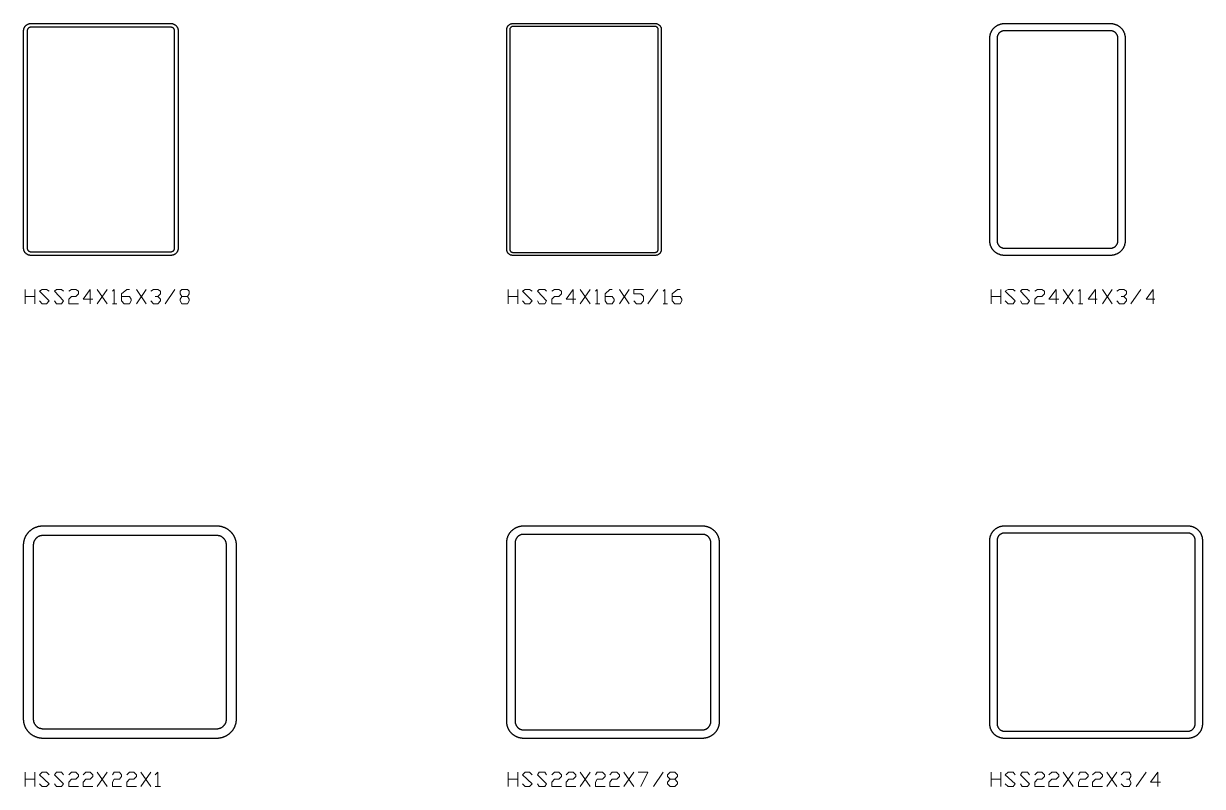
# Model space of a CAD drawing. Header units: inches. Extents: x 0 to 975, y -1305 to 34.
# Drawn here: x 100 to 222, y -105 to -26 of the extents above; entities that cross this region are included whole.
import ezdxf

# ---------------------------------------------------------------- set-up
doc = ezdxf.new("R2010")
doc.units = ezdxf.units.IN
doc.header["$MEASUREMENT"] = 0
doc.layers.add('AISC_STEEL', color=7, linetype='Continuous')

msp = doc.modelspace()

# ---------------------------------------------------------------- linework, layer by layer
at = {"color": 3, "lineweight": 0}
for p, q in [((100.16, -55), (100.16, -53.52)), ((101.18, -53.52), (101.18, -55)), ((107.63, -53.52), (108.65, -55)), ((107.63, -55), (108.65, -53.52)), ((111.69, -53.52), (112.7, -55)), ((111.69, -55), (112.7, -53.52)), ((114.64, -55), (115.66, -53.52)), ((150.14, -55), (150.14, -53.52)), ((151.16, -53.52), (151.16, -55)), ((157.61, -53.52), (158.63, -55)), ((157.61, -55), (158.63, -53.52)), ((161.67, -53.52), (162.69, -55)), ((161.67, -55), (162.69, -53.52)), ((164.62, -55), (165.64, -53.52)), ((200.13, -55), (200.13, -53.52)), ((201.14, -53.52), (201.14, -55)), ((207.6, -53.52), (208.61, -55)), ((207.6, -55), (208.61, -53.52)), ((211.65, -53.52), (212.67, -55)), ((211.65, -55), (212.67, -53.52)), ((214.6, -55), (215.62, -53.52)), ((100.16, -54.26), (101.18, -54.26)), ((150.14, -54.26), (151.16, -54.26)), ((200.13, -54.26), (201.14, -54.26)), ((109.2, -55), (109.66, -55)), ((159.18, -55), (159.64, -55)), ((166.19, -55), (166.65, -55)), ((209.16, -55), (209.62, -55)), ((100.16, -104.98), (100.16, -103.5)), ((101.18, -103.5), (101.18, -104.98)), ((107.63, -103.5), (108.65, -104.98)), ((107.63, -104.98), (108.65, -103.5)), ((112.15, -103.5), (113.17, -104.98)), ((112.15, -104.98), (113.17, -103.5)), ((150.14, -104.98), (150.14, -103.5)), ((151.16, -103.5), (151.16, -104.98)), ((157.61, -103.5), (158.63, -104.98)), ((157.61, -104.98), (158.63, -103.5)), ((162.13, -103.5), (163.15, -104.98)), ((162.13, -104.98), (163.15, -103.5)), ((165.18, -104.98), (166.19, -103.5)), ((200.13, -104.98), (200.13, -103.5)), ((201.14, -103.5), (201.14, -104.98)), ((207.6, -103.5), (208.61, -104.98)), ((207.6, -104.98), (208.61, -103.5)), ((212.11, -103.5), (213.13, -104.98)), ((212.11, -104.98), (213.13, -103.5)), ((215.16, -104.98), (216.17, -103.5)), ((100.16, -104.24), (101.18, -104.24)), ((150.14, -104.24), (151.16, -104.24)), ((200.13, -104.24), (201.14, -104.24)), ((113.63, -104.98), (114.18, -104.98))]:
    msp.add_line(p, q, dxfattribs=at)
for points in [[(101.64, -54.72), (101.92, -55), (102.38, -55), (102.65, -54.72), (101.64, -53.71), (101.92, -53.52), (102.38, -53.52), (102.65, -53.71)], [(103.21, -54.72), (103.39, -55), (103.94, -55), (104.13, -54.72), (103.21, -53.71), (103.39, -53.52), (103.94, -53.52), (104.13, -53.71)], [(104.68, -53.71), (104.96, -53.52), (105.42, -53.52), (105.7, -53.71), (105.7, -53.98), (105.42, -54.26), (104.96, -54.26), (104.68, -54.54), (104.68, -55), (105.7, -55)], [(107.17, -54.54), (106.16, -54.54), (106.9, -53.52), (106.9, -55)], [(109.2, -53.71), (109.39, -53.52), (109.39, -55)], [(110.12, -54.26), (110.95, -54.26), (111.14, -54.54), (111.14, -54.72), (110.95, -55), (110.4, -55), (110.12, -54.72), (110.12, -53.98), (110.68, -53.52), (110.95, -53.52)], [(113.17, -53.71), (113.44, -53.52), (113.9, -53.52), (114.18, -53.71), (114.18, -53.98), (113.9, -54.26), (113.63, -54.26)], [(116.95, -54.26), (117.13, -54.54), (117.13, -54.72), (116.95, -55), (116.39, -55), (116.21, -54.72), (116.21, -54.54), (116.39, -54.26), (116.95, -54.26), (117.13, -53.98), (117.13, -53.71), (116.95, -53.52), (116.39, -53.52), (116.21, -53.71), (116.21, -53.98), (116.39, -54.26)], [(151.62, -54.72), (151.9, -55), (152.36, -55), (152.63, -54.72), (151.62, -53.71), (151.9, -53.52), (152.36, -53.52), (152.63, -53.71)], [(153.19, -54.72), (153.37, -55), (153.93, -55), (154.11, -54.72), (153.19, -53.71), (153.37, -53.52), (153.93, -53.52), (154.11, -53.71)], [(154.66, -53.71), (154.94, -53.52), (155.4, -53.52), (155.68, -53.71), (155.68, -53.98), (155.4, -54.26), (154.94, -54.26), (154.66, -54.54), (154.66, -55), (155.68, -55)], [(157.15, -54.54), (156.14, -54.54), (156.88, -53.52), (156.88, -55)], [(159.18, -53.71), (159.37, -53.52), (159.37, -55)], [(160.2, -54.26), (160.93, -54.26), (161.12, -54.54), (161.12, -54.72), (160.93, -55), (160.38, -55), (160.2, -54.72), (160.2, -53.98), (160.66, -53.52), (160.93, -53.52)], [(163.15, -54.72), (163.42, -55), (163.89, -55), (164.16, -54.72), (164.16, -54.26), (163.89, -53.98), (163.15, -53.98), (163.15, -53.52), (164.16, -53.52)], [(166.19, -53.71), (166.38, -53.52), (166.38, -55)], [(167.11, -54.26), (167.94, -54.26), (168.13, -54.54), (168.13, -54.72), (167.94, -55), (167.39, -55), (167.11, -54.72), (167.11, -53.98), (167.67, -53.52), (167.94, -53.52)], [(201.6, -54.72), (201.88, -55), (202.43, -55), (202.62, -54.72), (201.6, -53.71), (201.88, -53.52), (202.43, -53.52), (202.62, -53.71)], [(203.17, -54.72), (203.35, -55), (203.91, -55), (204.09, -54.72), (203.17, -53.71), (203.35, -53.52), (203.91, -53.52), (204.09, -53.71)], [(204.64, -53.71), (204.92, -53.52), (205.38, -53.52), (205.66, -53.71), (205.66, -53.98), (205.38, -54.26), (204.92, -54.26), (204.64, -54.54), (204.64, -55), (205.66, -55)], [(207.13, -54.54), (206.12, -54.54), (206.86, -53.52), (206.86, -55)], [(209.16, -53.71), (209.35, -53.52), (209.35, -55)], [(211.1, -54.54), (210.18, -54.54), (210.92, -53.52), (210.92, -55)], [(213.13, -53.71), (213.41, -53.52), (213.87, -53.52), (214.14, -53.71), (214.14, -53.98), (213.87, -54.26), (213.59, -54.26)], [(217.09, -54.54), (216.17, -54.54), (216.91, -53.52), (216.91, -55)], [(113.9, -54.26), (114.18, -54.54), (114.18, -54.72), (113.9, -55), (113.44, -55), (113.17, -54.72)], [(213.87, -54.26), (214.14, -54.54), (214.14, -54.72), (213.87, -55), (213.41, -55), (213.13, -54.72)], [(101.64, -104.7), (101.92, -104.98), (102.38, -104.98), (102.65, -104.7), (101.64, -103.78), (101.92, -103.5), (102.38, -103.5), (102.65, -103.78)], [(103.21, -104.7), (103.39, -104.98), (103.94, -104.98), (104.13, -104.7), (103.21, -103.78), (103.39, -103.5), (103.94, -103.5), (104.13, -103.78)], [(104.68, -103.78), (104.96, -103.5), (105.42, -103.5), (105.7, -103.78), (105.7, -103.96), (105.42, -104.24), (104.96, -104.24), (104.68, -104.52), (104.68, -104.98), (105.7, -104.98)], [(106.16, -103.78), (106.43, -103.5), (106.9, -103.5), (107.17, -103.78), (107.17, -103.96), (106.9, -104.24), (106.43, -104.24), (106.16, -104.52), (106.16, -104.98), (107.17, -104.98)], [(109.2, -103.78), (109.39, -103.5), (109.94, -103.5), (110.12, -103.78), (110.12, -103.96), (109.94, -104.24), (109.39, -104.24), (109.2, -104.52), (109.2, -104.98), (110.12, -104.98)], [(110.68, -103.78), (110.95, -103.5), (111.41, -103.5), (111.69, -103.78), (111.69, -103.96), (111.41, -104.24), (110.95, -104.24), (110.68, -104.52), (110.68, -104.98), (111.69, -104.98)], [(113.63, -103.78), (113.9, -103.5), (113.9, -104.98)], [(151.62, -104.7), (151.9, -104.98), (152.36, -104.98), (152.63, -104.7), (151.62, -103.78), (151.9, -103.5), (152.36, -103.5), (152.63, -103.78)], [(153.19, -104.7), (153.37, -104.98), (153.93, -104.98), (154.11, -104.7), (153.19, -103.78), (153.37, -103.5), (153.93, -103.5), (154.11, -103.78)], [(154.66, -103.78), (154.94, -103.5), (155.4, -103.5), (155.68, -103.78), (155.68, -103.96), (155.4, -104.24), (154.94, -104.24), (154.66, -104.52), (154.66, -104.98), (155.68, -104.98)], [(156.14, -103.78), (156.42, -103.5), (156.88, -103.5), (157.15, -103.78), (157.15, -103.96), (156.88, -104.24), (156.42, -104.24), (156.14, -104.52), (156.14, -104.98), (157.15, -104.98)], [(159.18, -103.78), (159.37, -103.5), (159.92, -103.5), (160.2, -103.78), (160.2, -103.96), (159.92, -104.24), (159.37, -104.24), (159.18, -104.52), (159.18, -104.98), (160.2, -104.98)], [(160.66, -103.78), (160.93, -103.5), (161.4, -103.5), (161.67, -103.78), (161.67, -103.96), (161.4, -104.24), (160.93, -104.24), (160.66, -104.52), (160.66, -104.98), (161.67, -104.98)], [(163.61, -103.5), (164.62, -103.5), (163.89, -104.98)], [(167.39, -104.24), (167.67, -104.52), (167.67, -104.7), (167.39, -104.98), (166.93, -104.98), (166.65, -104.7), (166.65, -104.52), (166.93, -104.24), (167.39, -104.24), (167.67, -103.96), (167.67, -103.78), (167.39, -103.5), (166.93, -103.5), (166.65, -103.78), (166.65, -103.96), (166.93, -104.24)], [(201.6, -104.7), (201.88, -104.98), (202.43, -104.98), (202.62, -104.7), (201.6, -103.78), (201.88, -103.5), (202.43, -103.5), (202.62, -103.78)], [(203.17, -104.7), (203.35, -104.98), (203.91, -104.98), (204.09, -104.7), (203.17, -103.78), (203.35, -103.5), (203.91, -103.5), (204.09, -103.78)], [(204.64, -103.78), (204.92, -103.5), (205.38, -103.5), (205.66, -103.78), (205.66, -103.96), (205.38, -104.24), (204.92, -104.24), (204.64, -104.52), (204.64, -104.98), (205.66, -104.98)], [(206.12, -103.78), (206.4, -103.5), (206.86, -103.5), (207.13, -103.78), (207.13, -103.96), (206.86, -104.24), (206.4, -104.24), (206.12, -104.52), (206.12, -104.98), (207.13, -104.98)], [(209.16, -103.78), (209.35, -103.5), (209.9, -103.5), (210.18, -103.78), (210.18, -103.96), (209.9, -104.24), (209.35, -104.24), (209.16, -104.52), (209.16, -104.98), (210.18, -104.98)], [(210.64, -103.78), (210.92, -103.5), (211.38, -103.5), (211.65, -103.78), (211.65, -103.96), (211.38, -104.24), (210.92, -104.24), (210.64, -104.52), (210.64, -104.98), (211.65, -104.98)], [(213.59, -103.78), (213.87, -103.5), (214.42, -103.5), (214.6, -103.78), (214.6, -103.96), (214.42, -104.24), (214.14, -104.24)], [(217.65, -104.52), (216.63, -104.52), (217.37, -103.5), (217.37, -104.98)], [(214.42, -104.24), (214.6, -104.52), (214.6, -104.7), (214.42, -104.98), (213.87, -104.98), (213.59, -104.7)]]:
    msp.add_lwpolyline(points, dxfattribs=at)
at = {"layer": 'AISC_STEEL'}
for points in [[(115.25, -26), (115.28, -26), (115.31, -26), (115.34, -26.01), (115.37, -26.01), (115.4, -26.01), (115.43, -26.02), (115.45, -26.03), (115.48, -26.04), (115.51, -26.05), (115.54, -26.06), (115.56, -26.07), (115.59, -26.08), (115.62, -26.1), (115.64, -26.11), (115.67, -26.13), (115.69, -26.14), (115.71, -26.16), (115.74, -26.18), (115.76, -26.2), (115.78, -26.22), (115.8, -26.24), (115.82, -26.26), (115.84, -26.29), (115.86, -26.31), (115.87, -26.33), (115.89, -26.36), (115.9, -26.38), (115.92, -26.41), (115.93, -26.44), (115.94, -26.46), (115.95, -26.49), (115.96, -26.52), (115.97, -26.55), (115.98, -26.57), (115.99, -26.6), (115.99, -26.63), (115.99, -26.66), (116, -26.69), (116, -26.72), (116, -26.75), (116, -49.25), (116, -49.28), (116, -49.31), (115.99, -49.34), (115.99, -49.37), (115.99, -49.4), (115.98, -49.43), (115.97, -49.45), (115.96, -49.48), (115.95, -49.51), (115.94, -49.54), (115.93, -49.56), (115.92, -49.59), (115.9, -49.62), (115.89, -49.64), (115.87, -49.67), (115.86, -49.69), (115.84, -49.71), (115.82, -49.74), (115.8, -49.76), (115.78, -49.78), (115.76, -49.8), (115.74, -49.82), (115.71, -49.84), (115.69, -49.86), (115.67, -49.87), (115.64, -49.89), (115.62, -49.9), (115.59, -49.92), (115.56, -49.93), (115.54, -49.94), (115.51, -49.95), (115.48, -49.96), (115.45, -49.97), (115.43, -49.98), (115.4, -49.99), (115.37, -49.99), (115.34, -49.99), (115.31, -50), (115.28, -50), (115.25, -50), (100.75, -50), (100.72, -50), (100.69, -50), (100.66, -49.99), (100.63, -49.99), (100.6, -49.99), (100.57, -49.98), (100.55, -49.97), (100.52, -49.96), (100.49, -49.95), (100.46, -49.94), (100.44, -49.93), (100.41, -49.92), (100.38, -49.9), (100.36, -49.89), (100.33, -49.87), (100.31, -49.86), (100.29, -49.84), (100.26, -49.82), (100.24, -49.8), (100.22, -49.78), (100.2, -49.76), (100.18, -49.74), (100.16, -49.71), (100.14, -49.69), (100.13, -49.67), (100.11, -49.64), (100.1, -49.62), (100.08, -49.59), (100.07, -49.56), (100.06, -49.54), (100.05, -49.51), (100.04, -49.48), (100.03, -49.45), (100.02, -49.43), (100.01, -49.4), (100.01, -49.37), (100.01, -49.34), (100, -49.31), (100, -49.28), (100, -49.25), (100, -26.75), (100, -26.72), (100, -26.69), (100.01, -26.66), (100.01, -26.63), (100.01, -26.6), (100.02, -26.57), (100.03, -26.55), (100.04, -26.52), (100.05, -26.49), (100.06, -26.46), (100.07, -26.44), (100.08, -26.41), (100.1, -26.38), (100.11, -26.36), (100.13, -26.33), (100.14, -26.31), (100.16, -26.29), (100.18, -26.26), (100.2, -26.24), (100.22, -26.22), (100.24, -26.2), (100.26, -26.18), (100.29, -26.16), (100.31, -26.14), (100.33, -26.13), (100.36, -26.11), (100.38, -26.1), (100.41, -26.08), (100.44, -26.07), (100.46, -26.06), (100.49, -26.05), (100.52, -26.04), (100.55, -26.03), (100.57, -26.02), (100.6, -26.01), (100.63, -26.01), (100.66, -26.01), (100.69, -26), (100.72, -26), (100.75, -26)], [(100.75, -26.38), (100.72, -26.38), (100.69, -26.38), (100.66, -26.39), (100.63, -26.39), (100.61, -26.4), (100.58, -26.42), (100.55, -26.43), (100.53, -26.45), (100.51, -26.46), (100.48, -26.48), (100.46, -26.51), (100.45, -26.53), (100.43, -26.55), (100.42, -26.58), (100.4, -26.61), (100.39, -26.63), (100.39, -26.66), (100.38, -26.69), (100.38, -26.72), (100.38, -26.75), (100.38, -49.25), (100.38, -49.28), (100.38, -49.31), (100.39, -49.34), (100.39, -49.37), (100.4, -49.39), (100.42, -49.42), (100.43, -49.45), (100.45, -49.47), (100.46, -49.49), (100.48, -49.52), (100.51, -49.54), (100.53, -49.55), (100.55, -49.57), (100.58, -49.58), (100.61, -49.6), (100.63, -49.61), (100.66, -49.61), (100.69, -49.62), (100.72, -49.62), (100.75, -49.62), (115.25, -49.62), (115.28, -49.62), (115.31, -49.62), (115.34, -49.61), (115.37, -49.61), (115.39, -49.6), (115.42, -49.58), (115.45, -49.57), (115.47, -49.55), (115.49, -49.54), (115.52, -49.52), (115.54, -49.49), (115.55, -49.47), (115.57, -49.45), (115.58, -49.42), (115.6, -49.39), (115.61, -49.37), (115.61, -49.34), (115.62, -49.31), (115.62, -49.28), (115.62, -49.25), (115.62, -26.75), (115.62, -26.72), (115.62, -26.69), (115.61, -26.66), (115.61, -26.63), (115.6, -26.61), (115.58, -26.58), (115.57, -26.55), (115.55, -26.53), (115.54, -26.51), (115.52, -26.48), (115.49, -26.46), (115.47, -26.45), (115.45, -26.43), (115.42, -26.42), (115.39, -26.4), (115.37, -26.39), (115.34, -26.39), (115.31, -26.38), (115.28, -26.38), (115.25, -26.38)], [(165.38, -26), (165.4, -26), (165.43, -26), (165.46, -26.01), (165.49, -26.01), (165.52, -26.02), (165.55, -26.03), (165.58, -26.03), (165.61, -26.04), (165.63, -26.06), (165.66, -26.07), (165.69, -26.08), (165.71, -26.1), (165.74, -26.12), (165.76, -26.13), (165.78, -26.15), (165.81, -26.17), (165.83, -26.19), (165.85, -26.22), (165.87, -26.24), (165.88, -26.26), (165.9, -26.29), (165.92, -26.31), (165.93, -26.34), (165.94, -26.37), (165.96, -26.39), (165.97, -26.42), (165.97, -26.45), (165.98, -26.48), (165.99, -26.51), (165.99, -26.54), (166, -26.57), (166, -26.6), (166, -26.62), (166, -49.38), (166, -49.4), (166, -49.43), (165.99, -49.46), (165.99, -49.49), (165.98, -49.52), (165.97, -49.55), (165.97, -49.58), (165.96, -49.61), (165.94, -49.63), (165.93, -49.66), (165.92, -49.69), (165.9, -49.71), (165.88, -49.74), (165.87, -49.76), (165.85, -49.78), (165.83, -49.81), (165.81, -49.83), (165.78, -49.85), (165.76, -49.87), (165.74, -49.88), (165.71, -49.9), (165.69, -49.92), (165.66, -49.93), (165.63, -49.94), (165.61, -49.96), (165.58, -49.97), (165.55, -49.97), (165.52, -49.98), (165.49, -49.99), (165.46, -49.99), (165.43, -50), (165.4, -50), (165.38, -50), (150.62, -50), (150.6, -50), (150.57, -50), (150.54, -49.99), (150.51, -49.99), (150.48, -49.98), (150.45, -49.97), (150.42, -49.97), (150.39, -49.96), (150.37, -49.94), (150.34, -49.93), (150.31, -49.92), (150.29, -49.9), (150.26, -49.88), (150.24, -49.87), (150.22, -49.85), (150.19, -49.83), (150.17, -49.81), (150.15, -49.78), (150.13, -49.76), (150.12, -49.74), (150.1, -49.71), (150.08, -49.69), (150.07, -49.66), (150.06, -49.63), (150.04, -49.61), (150.03, -49.58), (150.03, -49.55), (150.02, -49.52), (150.01, -49.49), (150.01, -49.46), (150, -49.43), (150, -49.4), (150, -49.38), (150, -26.62), (150, -26.6), (150, -26.57), (150.01, -26.54), (150.01, -26.51), (150.02, -26.48), (150.03, -26.45), (150.03, -26.42), (150.04, -26.39), (150.06, -26.37), (150.07, -26.34), (150.08, -26.31), (150.1, -26.29), (150.12, -26.26), (150.13, -26.24), (150.15, -26.22), (150.17, -26.19), (150.19, -26.17), (150.22, -26.15), (150.24, -26.13), (150.26, -26.12), (150.29, -26.1), (150.31, -26.08), (150.34, -26.07), (150.37, -26.06), (150.39, -26.04), (150.42, -26.03), (150.45, -26.03), (150.48, -26.02), (150.51, -26.01), (150.54, -26.01), (150.57, -26), (150.6, -26), (150.62, -26)], [(150.62, -26.31), (150.6, -26.31), (150.57, -26.32), (150.54, -26.32), (150.51, -26.33), (150.49, -26.35), (150.46, -26.36), (150.44, -26.38), (150.41, -26.39), (150.39, -26.41), (150.38, -26.44), (150.36, -26.46), (150.35, -26.49), (150.33, -26.51), (150.32, -26.54), (150.32, -26.57), (150.31, -26.6), (150.31, -26.62), (150.31, -49.38), (150.31, -49.4), (150.32, -49.43), (150.32, -49.46), (150.33, -49.49), (150.35, -49.51), (150.36, -49.54), (150.38, -49.56), (150.39, -49.59), (150.41, -49.61), (150.44, -49.62), (150.46, -49.64), (150.49, -49.65), (150.51, -49.67), (150.54, -49.68), (150.57, -49.68), (150.6, -49.69), (150.62, -49.69), (165.38, -49.69), (165.4, -49.69), (165.43, -49.68), (165.46, -49.68), (165.49, -49.67), (165.51, -49.65), (165.54, -49.64), (165.56, -49.62), (165.59, -49.61), (165.61, -49.59), (165.62, -49.56), (165.64, -49.54), (165.65, -49.51), (165.67, -49.49), (165.68, -49.46), (165.68, -49.43), (165.69, -49.4), (165.69, -49.38), (165.69, -26.62), (165.69, -26.6), (165.68, -26.57), (165.68, -26.54), (165.67, -26.51), (165.65, -26.49), (165.64, -26.46), (165.62, -26.44), (165.61, -26.41), (165.59, -26.39), (165.56, -26.38), (165.54, -26.36), (165.51, -26.35), (165.49, -26.33), (165.46, -26.32), (165.43, -26.32), (165.4, -26.31), (165.38, -26.31)], [(212.5, -26), (212.53, -26), (212.56, -26), (212.59, -26), (212.62, -26), (212.65, -26.01), (212.68, -26.01), (212.71, -26.01), (212.74, -26.02), (212.77, -26.02), (212.8, -26.03), (212.83, -26.04), (212.85, -26.04), (212.88, -26.05), (212.91, -26.06), (212.94, -26.07), (212.97, -26.08), (213, -26.08), (213.03, -26.1), (213.05, -26.11), (213.08, -26.12), (213.11, -26.13), (213.14, -26.14), (213.16, -26.15), (213.19, -26.17), (213.22, -26.18), (213.24, -26.2), (213.27, -26.21), (213.29, -26.23), (213.32, -26.24), (213.34, -26.26), (213.37, -26.28), (213.39, -26.29), (213.42, -26.31), (213.44, -26.33), (213.46, -26.35), (213.48, -26.37), (213.51, -26.39), (213.53, -26.41), (213.55, -26.43), (213.57, -26.45), (213.59, -26.47), (213.61, -26.49), (213.63, -26.52), (213.65, -26.54), (213.67, -26.56), (213.69, -26.58), (213.71, -26.61), (213.72, -26.63), (213.74, -26.66), (213.76, -26.68), (213.77, -26.71), (213.79, -26.73), (213.8, -26.76), (213.82, -26.78), (213.83, -26.81), (213.85, -26.84), (213.86, -26.86), (213.87, -26.89), (213.88, -26.92), (213.89, -26.95), (213.9, -26.97), (213.92, -27), (213.92, -27.03), (213.93, -27.06), (213.94, -27.09), (213.95, -27.12), (213.96, -27.15), (213.96, -27.17), (213.97, -27.2), (213.98, -27.23), (213.98, -27.26), (213.99, -27.29), (213.99, -27.32), (213.99, -27.35), (214, -27.38), (214, -27.41), (214, -27.44), (214, -27.47), (214, -27.5), (214, -48.5), (214, -48.53), (214, -48.56), (214, -48.59), (214, -48.62), (213.99, -48.65), (213.99, -48.68), (213.99, -48.71), (213.98, -48.74), (213.98, -48.77), (213.97, -48.8), (213.96, -48.83), (213.96, -48.85), (213.95, -48.88), (213.94, -48.91), (213.93, -48.94), (213.92, -48.97), (213.92, -49), (213.9, -49.03), (213.89, -49.05), (213.88, -49.08), (213.87, -49.11), (213.86, -49.14), (213.85, -49.16), (213.83, -49.19), (213.82, -49.22), (213.8, -49.24), (213.79, -49.27), (213.77, -49.29), (213.76, -49.32), (213.74, -49.34), (213.72, -49.37), (213.71, -49.39), (213.69, -49.42), (213.67, -49.44), (213.65, -49.46), (213.63, -49.48), (213.61, -49.51), (213.59, -49.53), (213.57, -49.55), (213.55, -49.57), (213.53, -49.59), (213.51, -49.61), (213.48, -49.63), (213.46, -49.65), (213.44, -49.67), (213.42, -49.69), (213.39, -49.71), (213.37, -49.72), (213.34, -49.74), (213.32, -49.76), (213.29, -49.77), (213.27, -49.79), (213.24, -49.8), (213.22, -49.82), (213.19, -49.83), (213.16, -49.85), (213.14, -49.86), (213.11, -49.87), (213.08, -49.88), (213.05, -49.89), (213.03, -49.9), (213, -49.92), (212.97, -49.92), (212.94, -49.93), (212.91, -49.94), (212.88, -49.95), (212.85, -49.96), (212.83, -49.96), (212.8, -49.97), (212.77, -49.98), (212.74, -49.98), (212.71, -49.99), (212.68, -49.99), (212.65, -49.99), (212.62, -50), (212.59, -50), (212.56, -50), (212.53, -50), (212.5, -50), (201.5, -50), (201.47, -50), (201.44, -50), (201.41, -50), (201.38, -50), (201.35, -49.99), (201.32, -49.99), (201.29, -49.99), (201.26, -49.98), (201.23, -49.98), (201.2, -49.97), (201.17, -49.96), (201.15, -49.96), (201.12, -49.95), (201.09, -49.94), (201.06, -49.93), (201.03, -49.92), (201, -49.92), (200.97, -49.9), (200.95, -49.89), (200.92, -49.88), (200.89, -49.87), (200.86, -49.86), (200.84, -49.85), (200.81, -49.83), (200.78, -49.82), (200.76, -49.8), (200.73, -49.79), (200.71, -49.77), (200.68, -49.76), (200.66, -49.74), (200.63, -49.72), (200.61, -49.71), (200.58, -49.69), (200.56, -49.67), (200.54, -49.65), (200.52, -49.63), (200.49, -49.61), (200.47, -49.59), (200.45, -49.57), (200.43, -49.55), (200.41, -49.53), (200.39, -49.51), (200.37, -49.48), (200.35, -49.46), (200.33, -49.44), (200.31, -49.42), (200.29, -49.39), (200.28, -49.37), (200.26, -49.34), (200.24, -49.32), (200.23, -49.29), (200.21, -49.27), (200.2, -49.24), (200.18, -49.22), (200.17, -49.19), (200.15, -49.16), (200.14, -49.14), (200.13, -49.11), (200.12, -49.08), (200.11, -49.05), (200.1, -49.03), (200.08, -49), (200.08, -48.97), (200.07, -48.94), (200.06, -48.91), (200.05, -48.88), (200.04, -48.85), (200.04, -48.83), (200.03, -48.8), (200.02, -48.77), (200.02, -48.74), (200.01, -48.71), (200.01, -48.68), (200.01, -48.65), (200, -48.62), (200, -48.59), (200, -48.56), (200, -48.53), (200, -48.5), (200, -27.5), (200, -27.47), (200, -27.44), (200, -27.41), (200, -27.38), (200.01, -27.35), (200.01, -27.32), (200.01, -27.29), (200.02, -27.26), (200.02, -27.23), (200.03, -27.2), (200.04, -27.17), (200.04, -27.15), (200.05, -27.12), (200.06, -27.09), (200.07, -27.06), (200.08, -27.03), (200.08, -27), (200.1, -26.97), (200.11, -26.95), (200.12, -26.92), (200.13, -26.89), (200.14, -26.86), (200.15, -26.84), (200.17, -26.81), (200.18, -26.78), (200.2, -26.76), (200.21, -26.73), (200.23, -26.71), (200.24, -26.68), (200.26, -26.66), (200.28, -26.63), (200.29, -26.61), (200.31, -26.58), (200.33, -26.56), (200.35, -26.54), (200.37, -26.52), (200.39, -26.49), (200.41, -26.47), (200.43, -26.45), (200.45, -26.43), (200.47, -26.41), (200.49, -26.39), (200.52, -26.37), (200.54, -26.35), (200.56, -26.33), (200.58, -26.31), (200.61, -26.29), (200.63, -26.28), (200.66, -26.26), (200.68, -26.24), (200.71, -26.23), (200.73, -26.21), (200.76, -26.2), (200.78, -26.18), (200.81, -26.17), (200.84, -26.15), (200.86, -26.14), (200.89, -26.13), (200.92, -26.12), (200.95, -26.11), (200.97, -26.1), (201, -26.08), (201.03, -26.08), (201.06, -26.07), (201.09, -26.06), (201.12, -26.05), (201.15, -26.04), (201.17, -26.04), (201.2, -26.03), (201.23, -26.02), (201.26, -26.02), (201.29, -26.01), (201.32, -26.01), (201.35, -26.01), (201.38, -26), (201.41, -26), (201.44, -26), (201.47, -26), (201.5, -26)], [(201.5, -26.75), (201.47, -26.75), (201.44, -26.75), (201.41, -26.76), (201.38, -26.76), (201.35, -26.76), (201.32, -26.77), (201.3, -26.78), (201.27, -26.79), (201.24, -26.8), (201.21, -26.81), (201.19, -26.82), (201.16, -26.83), (201.13, -26.85), (201.11, -26.86), (201.08, -26.88), (201.06, -26.89), (201.04, -26.91), (201.01, -26.93), (200.99, -26.95), (200.97, -26.97), (200.95, -26.99), (200.93, -27.01), (200.91, -27.04), (200.89, -27.06), (200.88, -27.08), (200.86, -27.11), (200.85, -27.13), (200.83, -27.16), (200.82, -27.19), (200.81, -27.21), (200.8, -27.24), (200.79, -27.27), (200.78, -27.3), (200.77, -27.32), (200.76, -27.35), (200.76, -27.38), (200.76, -27.41), (200.75, -27.44), (200.75, -27.47), (200.75, -27.5), (200.75, -48.5), (200.75, -48.53), (200.75, -48.56), (200.76, -48.59), (200.76, -48.62), (200.76, -48.65), (200.77, -48.68), (200.78, -48.7), (200.79, -48.73), (200.8, -48.76), (200.81, -48.79), (200.82, -48.81), (200.83, -48.84), (200.85, -48.87), (200.86, -48.89), (200.88, -48.92), (200.89, -48.94), (200.91, -48.96), (200.93, -48.99), (200.95, -49.01), (200.97, -49.03), (200.99, -49.05), (201.01, -49.07), (201.04, -49.09), (201.06, -49.11), (201.08, -49.12), (201.11, -49.14), (201.13, -49.15), (201.16, -49.17), (201.19, -49.18), (201.21, -49.19), (201.24, -49.2), (201.27, -49.21), (201.3, -49.22), (201.32, -49.23), (201.35, -49.24), (201.38, -49.24), (201.41, -49.24), (201.44, -49.25), (201.47, -49.25), (201.5, -49.25), (212.5, -49.25), (212.53, -49.25), (212.56, -49.25), (212.59, -49.24), (212.62, -49.24), (212.65, -49.24), (212.68, -49.23), (212.7, -49.22), (212.73, -49.21), (212.76, -49.2), (212.79, -49.19), (212.81, -49.18), (212.84, -49.17), (212.87, -49.15), (212.89, -49.14), (212.92, -49.12), (212.94, -49.11), (212.96, -49.09), (212.99, -49.07), (213.01, -49.05), (213.03, -49.03), (213.05, -49.01), (213.07, -48.99), (213.09, -48.96), (213.11, -48.94), (213.12, -48.92), (213.14, -48.89), (213.15, -48.87), (213.17, -48.84), (213.18, -48.81), (213.19, -48.79), (213.2, -48.76), (213.21, -48.73), (213.22, -48.7), (213.23, -48.68), (213.24, -48.65), (213.24, -48.62), (213.24, -48.59), (213.25, -48.56), (213.25, -48.53), (213.25, -48.5), (213.25, -27.5), (213.25, -27.47), (213.25, -27.44), (213.24, -27.41), (213.24, -27.38), (213.24, -27.35), (213.23, -27.32), (213.22, -27.3), (213.21, -27.27), (213.2, -27.24), (213.19, -27.21), (213.18, -27.19), (213.17, -27.16), (213.15, -27.13), (213.14, -27.11), (213.12, -27.08), (213.11, -27.06), (213.09, -27.04), (213.07, -27.01), (213.05, -26.99), (213.03, -26.97), (213.01, -26.95), (212.99, -26.93), (212.96, -26.91), (212.94, -26.89), (212.92, -26.88), (212.89, -26.86), (212.87, -26.85), (212.84, -26.83), (212.81, -26.82), (212.79, -26.81), (212.76, -26.8), (212.73, -26.79), (212.7, -26.78), (212.68, -26.77), (212.65, -26.76), (212.62, -26.76), (212.59, -26.76), (212.56, -26.75), (212.53, -26.75), (212.5, -26.75)], [(120, -78), (120.03, -78), (120.07, -78), (120.1, -78), (120.13, -78), (120.16, -78.01), (120.2, -78.01), (120.23, -78.01), (120.26, -78.02), (120.29, -78.02), (120.33, -78.03), (120.36, -78.03), (120.39, -78.04), (120.42, -78.05), (120.45, -78.05), (120.49, -78.06), (120.52, -78.07), (120.55, -78.08), (120.58, -78.09), (120.61, -78.1), (120.64, -78.11), (120.67, -78.12), (120.7, -78.13), (120.74, -78.14), (120.77, -78.15), (120.8, -78.17), (120.83, -78.18), (120.86, -78.19), (120.88, -78.21), (120.91, -78.22), (120.94, -78.24), (120.97, -78.25), (121, -78.27), (121.03, -78.28), (121.06, -78.3), (121.08, -78.32), (121.11, -78.34), (121.14, -78.36), (121.16, -78.37), (121.19, -78.39), (121.22, -78.41), (121.24, -78.43), (121.27, -78.45), (121.29, -78.47), (121.32, -78.5), (121.34, -78.52), (121.37, -78.54), (121.39, -78.56), (121.41, -78.59), (121.44, -78.61), (121.46, -78.63), (121.48, -78.66), (121.5, -78.68), (121.53, -78.71), (121.55, -78.73), (121.57, -78.76), (121.59, -78.78), (121.61, -78.81), (121.63, -78.84), (121.64, -78.86), (121.66, -78.89), (121.68, -78.92), (121.7, -78.94), (121.72, -78.97), (121.73, -79), (121.75, -79.03), (121.76, -79.06), (121.78, -79.09), (121.79, -79.12), (121.81, -79.14), (121.82, -79.17), (121.83, -79.2), (121.85, -79.23), (121.86, -79.26), (121.87, -79.3), (121.88, -79.33), (121.89, -79.36), (121.9, -79.39), (121.91, -79.42), (121.92, -79.45), (121.93, -79.48), (121.94, -79.51), (121.95, -79.55), (121.95, -79.58), (121.96, -79.61), (121.97, -79.64), (121.97, -79.67), (121.98, -79.71), (121.98, -79.74), (121.99, -79.77), (121.99, -79.8), (121.99, -79.84), (122, -79.87), (122, -79.9), (122, -79.93), (122, -79.97), (122, -80), (122, -98), (122, -98.03), (122, -98.07), (122, -98.1), (122, -98.13), (121.99, -98.16), (121.99, -98.2), (121.99, -98.23), (121.98, -98.26), (121.98, -98.29), (121.97, -98.33), (121.97, -98.36), (121.96, -98.39), (121.95, -98.42), (121.95, -98.45), (121.94, -98.49), (121.93, -98.52), (121.92, -98.55), (121.91, -98.58), (121.9, -98.61), (121.89, -98.64), (121.88, -98.67), (121.87, -98.7), (121.86, -98.74), (121.85, -98.77), (121.83, -98.8), (121.82, -98.83), (121.81, -98.86), (121.79, -98.88), (121.78, -98.91), (121.76, -98.94), (121.75, -98.97), (121.73, -99), (121.72, -99.03), (121.7, -99.06), (121.68, -99.08), (121.66, -99.11), (121.64, -99.14), (121.63, -99.16), (121.61, -99.19), (121.59, -99.22), (121.57, -99.24), (121.55, -99.27), (121.53, -99.29), (121.5, -99.32), (121.48, -99.34), (121.46, -99.37), (121.44, -99.39), (121.41, -99.41), (121.39, -99.44), (121.37, -99.46), (121.34, -99.48), (121.32, -99.5), (121.29, -99.53), (121.27, -99.55), (121.24, -99.57), (121.22, -99.59), (121.19, -99.61), (121.16, -99.63), (121.14, -99.64), (121.11, -99.66), (121.08, -99.68), (121.06, -99.7), (121.03, -99.72), (121, -99.73), (120.97, -99.75), (120.94, -99.76), (120.91, -99.78), (120.88, -99.79), (120.86, -99.81), (120.83, -99.82), (120.8, -99.83), (120.77, -99.85), (120.74, -99.86), (120.7, -99.87), (120.67, -99.88), (120.64, -99.89), (120.61, -99.9), (120.58, -99.91), (120.55, -99.92), (120.52, -99.93), (120.49, -99.94), (120.45, -99.95), (120.42, -99.95), (120.39, -99.96), (120.36, -99.97), (120.33, -99.97), (120.29, -99.98), (120.26, -99.98), (120.23, -99.99), (120.2, -99.99), (120.16, -99.99), (120.13, -100), (120.1, -100), (120.07, -100), (120.03, -100), (120, -100), (102, -100), (101.97, -100), (101.93, -100), (101.9, -100), (101.87, -100), (101.84, -99.99), (101.8, -99.99), (101.77, -99.99), (101.74, -99.98), (101.71, -99.98), (101.67, -99.97), (101.64, -99.97), (101.61, -99.96), (101.58, -99.95), (101.55, -99.95), (101.51, -99.94), (101.48, -99.93), (101.45, -99.92), (101.42, -99.91), (101.39, -99.9), (101.36, -99.89), (101.33, -99.88), (101.3, -99.87), (101.26, -99.86), (101.23, -99.85), (101.2, -99.83), (101.17, -99.82), (101.14, -99.81), (101.12, -99.79), (101.09, -99.78), (101.06, -99.76), (101.03, -99.75), (101, -99.73), (100.97, -99.72), (100.94, -99.7), (100.92, -99.68), (100.89, -99.66), (100.86, -99.64), (100.84, -99.63), (100.81, -99.61), (100.78, -99.59), (100.76, -99.57), (100.73, -99.55), (100.71, -99.53), (100.68, -99.5), (100.66, -99.48), (100.63, -99.46), (100.61, -99.44), (100.59, -99.41), (100.56, -99.39), (100.54, -99.37), (100.52, -99.34), (100.5, -99.32), (100.47, -99.29), (100.45, -99.27), (100.43, -99.24), (100.41, -99.22), (100.39, -99.19), (100.37, -99.16), (100.36, -99.14), (100.34, -99.11), (100.32, -99.08), (100.3, -99.06), (100.28, -99.03), (100.27, -99), (100.25, -98.97), (100.24, -98.94), (100.22, -98.91), (100.21, -98.88), (100.19, -98.86), (100.18, -98.83), (100.17, -98.8), (100.15, -98.77), (100.14, -98.74), (100.13, -98.7), (100.12, -98.67), (100.11, -98.64), (100.1, -98.61), (100.09, -98.58), (100.08, -98.55), (100.07, -98.52), (100.06, -98.49), (100.05, -98.45), (100.05, -98.42), (100.04, -98.39), (100.03, -98.36), (100.03, -98.33), (100.02, -98.29), (100.02, -98.26), (100.01, -98.23), (100.01, -98.2), (100.01, -98.16), (100, -98.13), (100, -98.1), (100, -98.07), (100, -98.03), (100, -98), (100, -80), (100, -79.97), (100, -79.93), (100, -79.9), (100, -79.87), (100.01, -79.84), (100.01, -79.8), (100.01, -79.77), (100.02, -79.74), (100.02, -79.71), (100.03, -79.67), (100.03, -79.64), (100.04, -79.61), (100.05, -79.58), (100.05, -79.55), (100.06, -79.51), (100.07, -79.48), (100.08, -79.45), (100.09, -79.42), (100.1, -79.39), (100.11, -79.36), (100.12, -79.33), (100.13, -79.3), (100.14, -79.26), (100.15, -79.23), (100.17, -79.2), (100.18, -79.17), (100.19, -79.14), (100.21, -79.12), (100.22, -79.09), (100.24, -79.06), (100.25, -79.03), (100.27, -79), (100.28, -78.97), (100.3, -78.94), (100.32, -78.92), (100.34, -78.89), (100.36, -78.86), (100.37, -78.84), (100.39, -78.81), (100.41, -78.78), (100.43, -78.76), (100.45, -78.73), (100.47, -78.71), (100.5, -78.68), (100.52, -78.66), (100.54, -78.63), (100.56, -78.61), (100.59, -78.59), (100.61, -78.56), (100.63, -78.54), (100.66, -78.52), (100.68, -78.5), (100.71, -78.47), (100.73, -78.45), (100.76, -78.43), (100.78, -78.41), (100.81, -78.39), (100.84, -78.37), (100.86, -78.36), (100.89, -78.34), (100.92, -78.32), (100.94, -78.3), (100.97, -78.28), (101, -78.27), (101.03, -78.25), (101.06, -78.24), (101.09, -78.22), (101.12, -78.21), (101.14, -78.19), (101.17, -78.18), (101.2, -78.17), (101.23, -78.15), (101.26, -78.14), (101.3, -78.13), (101.33, -78.12), (101.36, -78.11), (101.39, -78.1), (101.42, -78.09), (101.45, -78.08), (101.48, -78.07), (101.51, -78.06), (101.55, -78.05), (101.58, -78.05), (101.61, -78.04), (101.64, -78.03), (101.67, -78.03), (101.71, -78.02), (101.74, -78.02), (101.77, -78.01), (101.8, -78.01), (101.84, -78.01), (101.87, -78), (101.9, -78), (101.93, -78), (101.97, -78), (102, -78)], [(170.25, -78), (170.28, -78), (170.31, -78), (170.34, -78), (170.37, -78), (170.4, -78.01), (170.43, -78.01), (170.46, -78.01), (170.49, -78.02), (170.52, -78.02), (170.55, -78.03), (170.58, -78.03), (170.61, -78.04), (170.64, -78.04), (170.66, -78.05), (170.69, -78.06), (170.72, -78.06), (170.75, -78.07), (170.78, -78.08), (170.81, -78.09), (170.84, -78.1), (170.86, -78.11), (170.89, -78.12), (170.92, -78.13), (170.95, -78.14), (170.97, -78.16), (171, -78.17), (171.03, -78.18), (171.06, -78.2), (171.08, -78.21), (171.11, -78.22), (171.13, -78.24), (171.16, -78.25), (171.18, -78.27), (171.21, -78.29), (171.23, -78.3), (171.26, -78.32), (171.28, -78.34), (171.31, -78.36), (171.33, -78.37), (171.35, -78.39), (171.38, -78.41), (171.4, -78.43), (171.42, -78.45), (171.44, -78.47), (171.47, -78.49), (171.49, -78.51), (171.51, -78.53), (171.53, -78.56), (171.55, -78.58), (171.57, -78.6), (171.59, -78.62), (171.61, -78.65), (171.63, -78.67), (171.64, -78.69), (171.66, -78.72), (171.68, -78.74), (171.7, -78.77), (171.71, -78.79), (171.73, -78.82), (171.75, -78.84), (171.76, -78.87), (171.78, -78.89), (171.79, -78.92), (171.8, -78.94), (171.82, -78.97), (171.83, -79), (171.84, -79.03), (171.86, -79.05), (171.87, -79.08), (171.88, -79.11), (171.89, -79.14), (171.9, -79.16), (171.91, -79.19), (171.92, -79.22), (171.93, -79.25), (171.94, -79.28), (171.94, -79.31), (171.95, -79.34), (171.96, -79.36), (171.96, -79.39), (171.97, -79.42), (171.97, -79.45), (171.98, -79.48), (171.98, -79.51), (171.99, -79.54), (171.99, -79.57), (171.99, -79.6), (172, -79.63), (172, -79.66), (172, -79.69), (172, -79.72), (172, -79.75), (172, -98.25), (172, -98.28), (172, -98.31), (172, -98.34), (172, -98.37), (171.99, -98.4), (171.99, -98.43), (171.99, -98.46), (171.98, -98.49), (171.98, -98.52), (171.97, -98.55), (171.97, -98.58), (171.96, -98.61), (171.96, -98.64), (171.95, -98.66), (171.94, -98.69), (171.94, -98.72), (171.93, -98.75), (171.92, -98.78), (171.91, -98.81), (171.9, -98.84), (171.89, -98.86), (171.88, -98.89), (171.87, -98.92), (171.86, -98.95), (171.84, -98.97), (171.83, -99), (171.82, -99.03), (171.8, -99.06), (171.79, -99.08), (171.78, -99.11), (171.76, -99.13), (171.75, -99.16), (171.73, -99.18), (171.71, -99.21), (171.7, -99.23), (171.68, -99.26), (171.66, -99.28), (171.64, -99.31), (171.63, -99.33), (171.61, -99.35), (171.59, -99.38), (171.57, -99.4), (171.55, -99.42), (171.53, -99.44), (171.51, -99.47), (171.49, -99.49), (171.47, -99.51), (171.44, -99.53), (171.42, -99.55), (171.4, -99.57), (171.38, -99.59), (171.35, -99.61), (171.33, -99.63), (171.31, -99.64), (171.28, -99.66), (171.26, -99.68), (171.23, -99.7), (171.21, -99.71), (171.18, -99.73), (171.16, -99.75), (171.13, -99.76), (171.11, -99.78), (171.08, -99.79), (171.06, -99.8), (171.03, -99.82), (171, -99.83), (170.97, -99.84), (170.95, -99.86), (170.92, -99.87), (170.89, -99.88), (170.86, -99.89), (170.84, -99.9), (170.81, -99.91), (170.78, -99.92), (170.75, -99.93), (170.72, -99.94), (170.69, -99.94), (170.66, -99.95), (170.64, -99.96), (170.61, -99.96), (170.58, -99.97), (170.55, -99.97), (170.52, -99.98), (170.49, -99.98), (170.46, -99.99), (170.43, -99.99), (170.4, -99.99), (170.37, -100), (170.34, -100), (170.31, -100), (170.28, -100), (170.25, -100), (151.75, -100), (151.72, -100), (151.69, -100), (151.66, -100), (151.63, -100), (151.6, -99.99), (151.57, -99.99), (151.54, -99.99), (151.51, -99.98), (151.48, -99.98), (151.45, -99.97), (151.42, -99.97), (151.39, -99.96), (151.36, -99.96), (151.34, -99.95), (151.31, -99.94), (151.28, -99.94), (151.25, -99.93), (151.22, -99.92), (151.19, -99.91), (151.16, -99.9), (151.14, -99.89), (151.11, -99.88), (151.08, -99.87), (151.05, -99.86), (151.03, -99.84), (151, -99.83), (150.97, -99.82), (150.94, -99.8), (150.92, -99.79), (150.89, -99.78), (150.87, -99.76), (150.84, -99.75), (150.82, -99.73), (150.79, -99.71), (150.77, -99.7), (150.74, -99.68), (150.72, -99.66), (150.69, -99.64), (150.67, -99.63), (150.65, -99.61), (150.62, -99.59), (150.6, -99.57), (150.58, -99.55), (150.56, -99.53), (150.53, -99.51), (150.51, -99.49), (150.49, -99.47), (150.47, -99.44), (150.45, -99.42), (150.43, -99.4), (150.41, -99.38), (150.39, -99.35), (150.37, -99.33), (150.36, -99.31), (150.34, -99.28), (150.32, -99.26), (150.3, -99.23), (150.29, -99.21), (150.27, -99.18), (150.25, -99.16), (150.24, -99.13), (150.22, -99.11), (150.21, -99.08), (150.2, -99.06), (150.18, -99.03), (150.17, -99), (150.16, -98.97), (150.14, -98.95), (150.13, -98.92), (150.12, -98.89), (150.11, -98.86), (150.1, -98.84), (150.09, -98.81), (150.08, -98.78), (150.07, -98.75), (150.06, -98.72), (150.06, -98.69), (150.05, -98.66), (150.04, -98.64), (150.04, -98.61), (150.03, -98.58), (150.03, -98.55), (150.02, -98.52), (150.02, -98.49), (150.01, -98.46), (150.01, -98.43), (150.01, -98.4), (150, -98.37), (150, -98.34), (150, -98.31), (150, -98.28), (150, -98.25), (150, -79.75), (150, -79.72), (150, -79.69), (150, -79.66), (150, -79.63), (150.01, -79.6), (150.01, -79.57), (150.01, -79.54), (150.02, -79.51), (150.02, -79.48), (150.03, -79.45), (150.03, -79.42), (150.04, -79.39), (150.04, -79.36), (150.05, -79.34), (150.06, -79.31), (150.06, -79.28), (150.07, -79.25), (150.08, -79.22), (150.09, -79.19), (150.1, -79.16), (150.11, -79.14), (150.12, -79.11), (150.13, -79.08), (150.14, -79.05), (150.16, -79.03), (150.17, -79), (150.18, -78.97), (150.2, -78.94), (150.21, -78.92), (150.22, -78.89), (150.24, -78.87), (150.25, -78.84), (150.27, -78.82), (150.29, -78.79), (150.3, -78.77), (150.32, -78.74), (150.34, -78.72), (150.36, -78.69), (150.37, -78.67), (150.39, -78.65), (150.41, -78.62), (150.43, -78.6), (150.45, -78.58), (150.47, -78.56), (150.49, -78.53), (150.51, -78.51), (150.53, -78.49), (150.56, -78.47), (150.58, -78.45), (150.6, -78.43), (150.62, -78.41), (150.65, -78.39), (150.67, -78.37), (150.69, -78.36), (150.72, -78.34), (150.74, -78.32), (150.77, -78.3), (150.79, -78.29), (150.82, -78.27), (150.84, -78.25), (150.87, -78.24), (150.89, -78.22), (150.92, -78.21), (150.94, -78.2), (150.97, -78.18), (151, -78.17), (151.03, -78.16), (151.05, -78.14), (151.08, -78.13), (151.11, -78.12), (151.14, -78.11), (151.16, -78.1), (151.19, -78.09), (151.22, -78.08), (151.25, -78.07), (151.28, -78.06), (151.31, -78.06), (151.34, -78.05), (151.36, -78.04), (151.39, -78.04), (151.42, -78.03), (151.45, -78.03), (151.48, -78.02), (151.51, -78.02), (151.54, -78.01), (151.57, -78.01), (151.6, -78.01), (151.63, -78), (151.66, -78), (151.69, -78), (151.72, -78), (151.75, -78)], [(220.5, -78), (220.53, -78), (220.56, -78), (220.59, -78), (220.62, -78), (220.65, -78.01), (220.68, -78.01), (220.71, -78.01), (220.74, -78.02), (220.77, -78.02), (220.8, -78.03), (220.83, -78.04), (220.85, -78.04), (220.88, -78.05), (220.91, -78.06), (220.94, -78.07), (220.97, -78.08), (221, -78.08), (221.03, -78.1), (221.05, -78.11), (221.08, -78.12), (221.11, -78.13), (221.14, -78.14), (221.16, -78.15), (221.19, -78.17), (221.22, -78.18), (221.24, -78.2), (221.27, -78.21), (221.29, -78.23), (221.32, -78.24), (221.34, -78.26), (221.37, -78.28), (221.39, -78.29), (221.42, -78.31), (221.44, -78.33), (221.46, -78.35), (221.48, -78.37), (221.51, -78.39), (221.53, -78.41), (221.55, -78.43), (221.57, -78.45), (221.59, -78.47), (221.61, -78.49), (221.63, -78.52), (221.65, -78.54), (221.67, -78.56), (221.69, -78.58), (221.71, -78.61), (221.72, -78.63), (221.74, -78.66), (221.76, -78.68), (221.77, -78.71), (221.79, -78.73), (221.8, -78.76), (221.82, -78.78), (221.83, -78.81), (221.85, -78.84), (221.86, -78.86), (221.87, -78.89), (221.88, -78.92), (221.89, -78.95), (221.9, -78.97), (221.92, -79), (221.92, -79.03), (221.93, -79.06), (221.94, -79.09), (221.95, -79.12), (221.96, -79.15), (221.96, -79.17), (221.97, -79.2), (221.98, -79.23), (221.98, -79.26), (221.99, -79.29), (221.99, -79.32), (221.99, -79.35), (222, -79.38), (222, -79.41), (222, -79.44), (222, -79.47), (222, -79.5), (222, -98.5), (222, -98.53), (222, -98.56), (222, -98.59), (222, -98.62), (221.99, -98.65), (221.99, -98.68), (221.99, -98.71), (221.98, -98.74), (221.98, -98.77), (221.97, -98.8), (221.96, -98.83), (221.96, -98.85), (221.95, -98.88), (221.94, -98.91), (221.93, -98.94), (221.92, -98.97), (221.92, -99), (221.9, -99.03), (221.89, -99.05), (221.88, -99.08), (221.87, -99.11), (221.86, -99.14), (221.85, -99.16), (221.83, -99.19), (221.82, -99.22), (221.8, -99.24), (221.79, -99.27), (221.77, -99.29), (221.76, -99.32), (221.74, -99.34), (221.72, -99.37), (221.71, -99.39), (221.69, -99.42), (221.67, -99.44), (221.65, -99.46), (221.63, -99.48), (221.61, -99.51), (221.59, -99.53), (221.57, -99.55), (221.55, -99.57), (221.53, -99.59), (221.51, -99.61), (221.48, -99.63), (221.46, -99.65), (221.44, -99.67), (221.42, -99.69), (221.39, -99.71), (221.37, -99.72), (221.34, -99.74), (221.32, -99.76), (221.29, -99.77), (221.27, -99.79), (221.24, -99.8), (221.22, -99.82), (221.19, -99.83), (221.16, -99.85), (221.14, -99.86), (221.11, -99.87), (221.08, -99.88), (221.05, -99.89), (221.03, -99.9), (221, -99.92), (220.97, -99.92), (220.94, -99.93), (220.91, -99.94), (220.88, -99.95), (220.85, -99.96), (220.83, -99.96), (220.8, -99.97), (220.77, -99.98), (220.74, -99.98), (220.71, -99.99), (220.68, -99.99), (220.65, -99.99), (220.62, -100), (220.59, -100), (220.56, -100), (220.53, -100), (220.5, -100), (201.5, -100), (201.47, -100), (201.44, -100), (201.41, -100), (201.38, -100), (201.35, -99.99), (201.32, -99.99), (201.29, -99.99), (201.26, -99.98), (201.23, -99.98), (201.2, -99.97), (201.17, -99.96), (201.15, -99.96), (201.12, -99.95), (201.09, -99.94), (201.06, -99.93), (201.03, -99.92), (201, -99.92), (200.97, -99.9), (200.95, -99.89), (200.92, -99.88), (200.89, -99.87), (200.86, -99.86), (200.84, -99.85), (200.81, -99.83), (200.78, -99.82), (200.76, -99.8), (200.73, -99.79), (200.71, -99.77), (200.68, -99.76), (200.66, -99.74), (200.63, -99.72), (200.61, -99.71), (200.58, -99.69), (200.56, -99.67), (200.54, -99.65), (200.52, -99.63), (200.49, -99.61), (200.47, -99.59), (200.45, -99.57), (200.43, -99.55), (200.41, -99.53), (200.39, -99.51), (200.37, -99.48), (200.35, -99.46), (200.33, -99.44), (200.31, -99.42), (200.29, -99.39), (200.28, -99.37), (200.26, -99.34), (200.24, -99.32), (200.23, -99.29), (200.21, -99.27), (200.2, -99.24), (200.18, -99.22), (200.17, -99.19), (200.15, -99.16), (200.14, -99.14), (200.13, -99.11), (200.12, -99.08), (200.11, -99.05), (200.1, -99.03), (200.08, -99), (200.08, -98.97), (200.07, -98.94), (200.06, -98.91), (200.05, -98.88), (200.04, -98.85), (200.04, -98.83), (200.03, -98.8), (200.02, -98.77), (200.02, -98.74), (200.01, -98.71), (200.01, -98.68), (200.01, -98.65), (200, -98.62), (200, -98.59), (200, -98.56), (200, -98.53), (200, -98.5), (200, -79.5), (200, -79.47), (200, -79.44), (200, -79.41), (200, -79.38), (200.01, -79.35), (200.01, -79.32), (200.01, -79.29), (200.02, -79.26), (200.02, -79.23), (200.03, -79.2), (200.04, -79.17), (200.04, -79.15), (200.05, -79.12), (200.06, -79.09), (200.07, -79.06), (200.08, -79.03), (200.08, -79), (200.1, -78.97), (200.11, -78.95), (200.12, -78.92), (200.13, -78.89), (200.14, -78.86), (200.15, -78.84), (200.17, -78.81), (200.18, -78.78), (200.2, -78.76), (200.21, -78.73), (200.23, -78.71), (200.24, -78.68), (200.26, -78.66), (200.28, -78.63), (200.29, -78.61), (200.31, -78.58), (200.33, -78.56), (200.35, -78.54), (200.37, -78.52), (200.39, -78.49), (200.41, -78.47), (200.43, -78.45), (200.45, -78.43), (200.47, -78.41), (200.49, -78.39), (200.52, -78.37), (200.54, -78.35), (200.56, -78.33), (200.58, -78.31), (200.61, -78.29), (200.63, -78.28), (200.66, -78.26), (200.68, -78.24), (200.71, -78.23), (200.73, -78.21), (200.76, -78.2), (200.78, -78.18), (200.81, -78.17), (200.84, -78.15), (200.86, -78.14), (200.89, -78.13), (200.92, -78.12), (200.95, -78.11), (200.97, -78.1), (201, -78.08), (201.03, -78.08), (201.06, -78.07), (201.09, -78.06), (201.12, -78.05), (201.15, -78.04), (201.17, -78.04), (201.2, -78.03), (201.23, -78.02), (201.26, -78.02), (201.29, -78.01), (201.32, -78.01), (201.35, -78.01), (201.38, -78), (201.41, -78), (201.44, -78), (201.47, -78), (201.5, -78)], [(102, -79), (101.97, -79), (101.94, -79), (101.91, -79), (101.88, -79.01), (101.85, -79.01), (101.82, -79.02), (101.79, -79.02), (101.77, -79.03), (101.74, -79.04), (101.71, -79.04), (101.68, -79.05), (101.65, -79.06), (101.62, -79.07), (101.6, -79.08), (101.57, -79.1), (101.54, -79.11), (101.52, -79.12), (101.49, -79.14), (101.47, -79.15), (101.44, -79.17), (101.42, -79.19), (101.39, -79.21), (101.37, -79.22), (101.35, -79.24), (101.33, -79.26), (101.3, -79.28), (101.28, -79.3), (101.26, -79.33), (101.24, -79.35), (101.22, -79.37), (101.21, -79.39), (101.19, -79.42), (101.17, -79.44), (101.15, -79.47), (101.14, -79.49), (101.12, -79.52), (101.11, -79.54), (101.1, -79.57), (101.08, -79.6), (101.07, -79.62), (101.06, -79.65), (101.05, -79.68), (101.04, -79.71), (101.04, -79.74), (101.03, -79.77), (101.02, -79.79), (101.02, -79.82), (101.01, -79.85), (101.01, -79.88), (101, -79.91), (101, -79.94), (101, -79.97), (101, -80), (101, -98), (101, -98.03), (101, -98.06), (101, -98.09), (101.01, -98.12), (101.01, -98.15), (101.02, -98.18), (101.02, -98.21), (101.03, -98.23), (101.04, -98.26), (101.04, -98.29), (101.05, -98.32), (101.06, -98.35), (101.07, -98.38), (101.08, -98.4), (101.1, -98.43), (101.11, -98.46), (101.12, -98.48), (101.14, -98.51), (101.15, -98.53), (101.17, -98.56), (101.19, -98.58), (101.21, -98.61), (101.22, -98.63), (101.24, -98.65), (101.26, -98.67), (101.28, -98.7), (101.3, -98.72), (101.33, -98.74), (101.35, -98.76), (101.37, -98.78), (101.39, -98.79), (101.42, -98.81), (101.44, -98.83), (101.47, -98.85), (101.49, -98.86), (101.52, -98.88), (101.54, -98.89), (101.57, -98.9), (101.6, -98.92), (101.62, -98.93), (101.65, -98.94), (101.68, -98.95), (101.71, -98.96), (101.74, -98.96), (101.77, -98.97), (101.79, -98.98), (101.82, -98.98), (101.85, -98.99), (101.88, -98.99), (101.91, -99), (101.94, -99), (101.97, -99), (102, -99), (120, -99), (120.03, -99), (120.06, -99), (120.09, -99), (120.12, -98.99), (120.15, -98.99), (120.18, -98.98), (120.21, -98.98), (120.23, -98.97), (120.26, -98.96), (120.29, -98.96), (120.32, -98.95), (120.35, -98.94), (120.38, -98.93), (120.4, -98.92), (120.43, -98.9), (120.46, -98.89), (120.48, -98.88), (120.51, -98.86), (120.53, -98.85), (120.56, -98.83), (120.58, -98.81), (120.61, -98.79), (120.63, -98.78), (120.65, -98.76), (120.67, -98.74), (120.7, -98.72), (120.72, -98.7), (120.74, -98.67), (120.76, -98.65), (120.78, -98.63), (120.79, -98.61), (120.81, -98.58), (120.83, -98.56), (120.85, -98.53), (120.86, -98.51), (120.88, -98.48), (120.89, -98.46), (120.9, -98.43), (120.92, -98.4), (120.93, -98.38), (120.94, -98.35), (120.95, -98.32), (120.96, -98.29), (120.96, -98.26), (120.97, -98.23), (120.98, -98.21), (120.98, -98.18), (120.99, -98.15), (120.99, -98.12), (121, -98.09), (121, -98.06), (121, -98.03), (121, -98), (121, -80), (121, -79.97), (121, -79.94), (121, -79.91), (120.99, -79.88), (120.99, -79.85), (120.98, -79.82), (120.98, -79.79), (120.97, -79.77), (120.96, -79.74), (120.96, -79.71), (120.95, -79.68), (120.94, -79.65), (120.93, -79.62), (120.92, -79.6), (120.9, -79.57), (120.89, -79.54), (120.88, -79.52), (120.86, -79.49), (120.85, -79.47), (120.83, -79.44), (120.81, -79.42), (120.79, -79.39), (120.78, -79.37), (120.76, -79.35), (120.74, -79.33), (120.72, -79.3), (120.7, -79.28), (120.67, -79.26), (120.65, -79.24), (120.63, -79.22), (120.61, -79.21), (120.58, -79.19), (120.56, -79.17), (120.53, -79.15), (120.51, -79.14), (120.48, -79.12), (120.46, -79.11), (120.43, -79.1), (120.4, -79.08), (120.38, -79.07), (120.35, -79.06), (120.32, -79.05), (120.29, -79.04), (120.26, -79.04), (120.23, -79.03), (120.21, -79.02), (120.18, -79.02), (120.15, -79.01), (120.12, -79.01), (120.09, -79), (120.06, -79), (120.03, -79), (120, -79)], [(151.75, -78.88), (151.72, -78.88), (151.69, -78.88), (151.66, -78.88), (151.63, -78.88), (151.6, -78.89), (151.57, -78.89), (151.54, -78.9), (151.51, -78.91), (151.49, -78.92), (151.46, -78.93), (151.43, -78.94), (151.4, -78.95), (151.37, -78.96), (151.35, -78.97), (151.32, -78.99), (151.3, -79), (151.27, -79.02), (151.25, -79.04), (151.22, -79.05), (151.2, -79.07), (151.17, -79.09), (151.15, -79.11), (151.13, -79.13), (151.11, -79.15), (151.09, -79.17), (151.07, -79.2), (151.05, -79.22), (151.04, -79.25), (151.02, -79.27), (151, -79.3), (150.99, -79.32), (150.97, -79.35), (150.96, -79.37), (150.95, -79.4), (150.94, -79.43), (150.93, -79.46), (150.92, -79.49), (150.91, -79.51), (150.9, -79.54), (150.89, -79.57), (150.89, -79.6), (150.88, -79.63), (150.88, -79.66), (150.88, -79.69), (150.88, -79.72), (150.88, -79.75), (150.88, -98.25), (150.88, -98.28), (150.88, -98.31), (150.88, -98.34), (150.88, -98.37), (150.89, -98.4), (150.89, -98.43), (150.9, -98.46), (150.91, -98.49), (150.92, -98.51), (150.93, -98.54), (150.94, -98.57), (150.95, -98.6), (150.96, -98.63), (150.97, -98.65), (150.99, -98.68), (151, -98.7), (151.02, -98.73), (151.04, -98.75), (151.05, -98.78), (151.07, -98.8), (151.09, -98.83), (151.11, -98.85), (151.13, -98.87), (151.15, -98.89), (151.17, -98.91), (151.2, -98.93), (151.22, -98.95), (151.25, -98.96), (151.27, -98.98), (151.3, -99), (151.32, -99.01), (151.35, -99.03), (151.37, -99.04), (151.4, -99.05), (151.43, -99.06), (151.46, -99.07), (151.49, -99.08), (151.51, -99.09), (151.54, -99.1), (151.57, -99.11), (151.6, -99.11), (151.63, -99.12), (151.66, -99.12), (151.69, -99.12), (151.72, -99.12), (151.75, -99.13), (170.25, -99.13), (170.28, -99.12), (170.31, -99.12), (170.34, -99.12), (170.37, -99.12), (170.4, -99.11), (170.43, -99.11), (170.46, -99.1), (170.49, -99.09), (170.51, -99.08), (170.54, -99.07), (170.57, -99.06), (170.6, -99.05), (170.63, -99.04), (170.65, -99.03), (170.68, -99.01), (170.7, -99), (170.73, -98.98), (170.75, -98.96), (170.78, -98.95), (170.8, -98.93), (170.83, -98.91), (170.85, -98.89), (170.87, -98.87), (170.89, -98.85), (170.91, -98.83), (170.93, -98.8), (170.95, -98.78), (170.96, -98.75), (170.98, -98.73), (171, -98.7), (171.01, -98.68), (171.03, -98.65), (171.04, -98.63), (171.05, -98.6), (171.06, -98.57), (171.07, -98.54), (171.08, -98.51), (171.09, -98.49), (171.1, -98.46), (171.11, -98.43), (171.11, -98.4), (171.12, -98.37), (171.12, -98.34), (171.12, -98.31), (171.12, -98.28), (171.12, -98.25), (171.12, -79.75), (171.12, -79.72), (171.12, -79.69), (171.12, -79.66), (171.12, -79.63), (171.11, -79.6), (171.11, -79.57), (171.1, -79.54), (171.09, -79.51), (171.08, -79.49), (171.07, -79.46), (171.06, -79.43), (171.05, -79.4), (171.04, -79.37), (171.03, -79.35), (171.01, -79.32), (171, -79.3), (170.98, -79.27), (170.96, -79.25), (170.95, -79.22), (170.93, -79.2), (170.91, -79.17), (170.89, -79.15), (170.87, -79.13), (170.85, -79.11), (170.83, -79.09), (170.8, -79.07), (170.78, -79.05), (170.75, -79.04), (170.73, -79.02), (170.7, -79), (170.68, -78.99), (170.65, -78.97), (170.63, -78.96), (170.6, -78.95), (170.57, -78.94), (170.54, -78.93), (170.51, -78.92), (170.49, -78.91), (170.46, -78.9), (170.43, -78.89), (170.4, -78.89), (170.37, -78.88), (170.34, -78.88), (170.31, -78.88), (170.28, -78.88), (170.25, -78.88)], [(201.5, -78.75), (201.47, -78.75), (201.44, -78.75), (201.41, -78.76), (201.38, -78.76), (201.35, -78.76), (201.32, -78.77), (201.3, -78.78), (201.27, -78.79), (201.24, -78.8), (201.21, -78.81), (201.19, -78.82), (201.16, -78.83), (201.13, -78.85), (201.11, -78.86), (201.08, -78.88), (201.06, -78.89), (201.04, -78.91), (201.01, -78.93), (200.99, -78.95), (200.97, -78.97), (200.95, -78.99), (200.93, -79.01), (200.91, -79.04), (200.89, -79.06), (200.88, -79.08), (200.86, -79.11), (200.85, -79.13), (200.83, -79.16), (200.82, -79.19), (200.81, -79.21), (200.8, -79.24), (200.79, -79.27), (200.78, -79.3), (200.77, -79.32), (200.76, -79.35), (200.76, -79.38), (200.76, -79.41), (200.75, -79.44), (200.75, -79.47), (200.75, -79.5), (200.75, -98.5), (200.75, -98.53), (200.75, -98.56), (200.76, -98.59), (200.76, -98.62), (200.76, -98.65), (200.77, -98.68), (200.78, -98.7), (200.79, -98.73), (200.8, -98.76), (200.81, -98.79), (200.82, -98.81), (200.83, -98.84), (200.85, -98.87), (200.86, -98.89), (200.88, -98.92), (200.89, -98.94), (200.91, -98.96), (200.93, -98.99), (200.95, -99.01), (200.97, -99.03), (200.99, -99.05), (201.01, -99.07), (201.04, -99.09), (201.06, -99.11), (201.08, -99.12), (201.11, -99.14), (201.13, -99.15), (201.16, -99.17), (201.19, -99.18), (201.21, -99.19), (201.24, -99.2), (201.27, -99.21), (201.3, -99.22), (201.32, -99.23), (201.35, -99.24), (201.38, -99.24), (201.41, -99.24), (201.44, -99.25), (201.47, -99.25), (201.5, -99.25), (220.5, -99.25), (220.53, -99.25), (220.56, -99.25), (220.59, -99.24), (220.62, -99.24), (220.65, -99.24), (220.68, -99.23), (220.7, -99.22), (220.73, -99.21), (220.76, -99.2), (220.79, -99.19), (220.81, -99.18), (220.84, -99.17), (220.87, -99.15), (220.89, -99.14), (220.92, -99.12), (220.94, -99.11), (220.96, -99.09), (220.99, -99.07), (221.01, -99.05), (221.03, -99.03), (221.05, -99.01), (221.07, -98.99), (221.09, -98.96), (221.11, -98.94), (221.12, -98.92), (221.14, -98.89), (221.15, -98.87), (221.17, -98.84), (221.18, -98.81), (221.19, -98.79), (221.2, -98.76), (221.21, -98.73), (221.22, -98.7), (221.23, -98.68), (221.24, -98.65), (221.24, -98.62), (221.24, -98.59), (221.25, -98.56), (221.25, -98.53), (221.25, -98.5), (221.25, -79.5), (221.25, -79.47), (221.25, -79.44), (221.24, -79.41), (221.24, -79.38), (221.24, -79.35), (221.23, -79.32), (221.22, -79.3), (221.21, -79.27), (221.2, -79.24), (221.19, -79.21), (221.18, -79.19), (221.17, -79.16), (221.15, -79.13), (221.14, -79.11), (221.12, -79.08), (221.11, -79.06), (221.09, -79.04), (221.07, -79.01), (221.05, -78.99), (221.03, -78.97), (221.01, -78.95), (220.99, -78.93), (220.96, -78.91), (220.94, -78.89), (220.92, -78.88), (220.89, -78.86), (220.87, -78.85), (220.84, -78.83), (220.81, -78.82), (220.79, -78.81), (220.76, -78.8), (220.73, -78.79), (220.7, -78.78), (220.68, -78.77), (220.65, -78.76), (220.62, -78.76), (220.59, -78.76), (220.56, -78.75), (220.53, -78.75), (220.5, -78.75)]]:
    msp.add_lwpolyline(points, close=True, dxfattribs=at)

doc.saveas('drawing.dxf')
